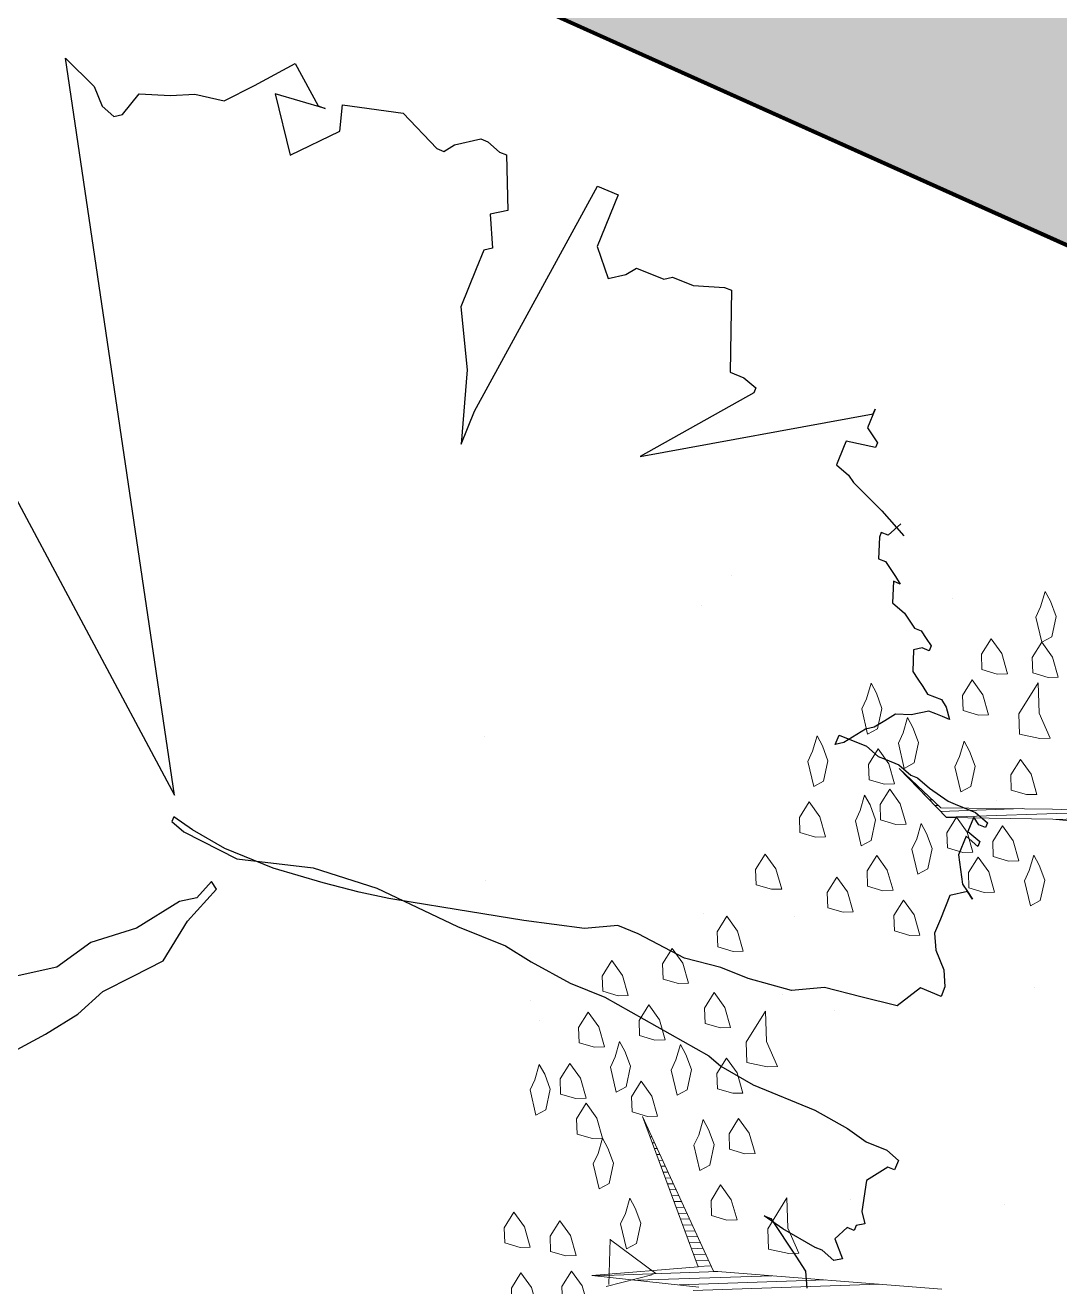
# Model space of a CAD drawing. Header units: millimetres. Extents: x 111 to 1506, y 14 to 566.
# Drawn here: x 242.956 to 244.166, y 190.313 to 191.787 of the extents above; entities that cross this region are included whole.
import ezdxf

# ---------------------------------------------------------------- set-up
doc = ezdxf.new("R2010")
doc.units = ezdxf.units.MM
doc.layers.add('ARBOLES', color=78, linetype='Continuous', lineweight=5)
doc.layers.add('G', color=254, linetype='Continuous', lineweight=5)
doc.layers.add('fer', color=8, linetype='Continuous')

# ---------------------------------------------------------------- blocks, each defined once
blk = doc.blocks.new('*X16')
at = {"color": 0}
for p, q in [((16.9852, 17.68), (16.9856, 17.68)), ((16.9942, 17.67), (16.9956, 17.67)), ((17.0032, 17.66), (17.0056, 17.66)), ((17.0122, 17.65), (17.0156, 17.65)), ((17.0212, 17.64), (17.0256, 17.64)), ((17.0302, 17.63), (17.0356, 17.63)), ((17.0392, 17.62), (17.0456, 17.62)), ((17.0482, 17.61), (17.1861, 17.61)), ((17.0572, 17.6), (17.3444, 17.6)), ((17.2417, 17.59), (17.3957, 17.59)), ((16.5321, 17.11), (16.5325, 17.11)), ((16.5355, 17.1), (16.5367, 17.1)), ((16.5388, 17.09), (16.5409, 17.09)), ((16.5421, 17.08), (16.5451, 17.08)), ((16.5454, 17.07), (16.5493, 17.07)), ((16.5488, 17.06), (16.5535, 17.06)), ((16.5521, 17.05), (16.5577, 17.05)), ((16.5554, 17.04), (16.5619, 17.04)), ((16.5588, 17.03), (16.566, 17.03)), ((16.5621, 17.02), (16.5702, 17.02)), ((16.5654, 17.01), (16.5744, 17.01)), ((16.5688, 17), (16.5786, 17)), ((16.5721, 16.99), (16.5828, 16.99)), ((16.5754, 16.98), (16.587, 16.98)), ((16.5788, 16.97), (16.5912, 16.97)), ((16.5821, 16.96), (16.5954, 16.96)), ((16.5854, 16.95), (16.5996, 16.95)), ((16.5888, 16.94), (16.6038, 16.94)), ((16.5921, 16.93), (16.608, 16.93)), ((16.5954, 16.92), (16.6122, 16.92)), ((16.5988, 16.91), (16.6164, 16.91)), ((16.6021, 16.9), (16.6206, 16.9)), ((16.6054, 16.89), (16.6248, 16.89)), ((16.6088, 16.88), (16.629, 16.88)), ((16.6121, 16.87), (16.6331, 16.87)), ((16.443, 16.85), (16.6488, 16.85)), ((16.6154, 16.86), (16.6373, 16.86)), ((16.513, 16.84), (16.7388, 16.84)), ((16.583, 16.83), (16.8288, 16.83)), ((16.6062, 16.82), (16.9188, 16.82))]:
    blk.add_line(p, q, dxfattribs=at)
blk = doc.blocks.new('E1E')
at = {"layer": 'ARBOLES', "ltscale": 0.2}
for p, q in [((96.7825, 58.4946), (96.7278, 58.4546)), ((96.8025, 58.431), (96.78, 58.4907)), ((96.8019, 58.4317), (96.7246, 58.4514)), ((96.5104, 58.2531), (96.5104, 58.2531)), ((96.3063, 58.1771), (96.3063, 58.1771)), ((97.0096, 58.183), (97.0096, 58.183)), ((97.032, 58.1625), (97.032, 58.1625)), ((96.7075, 58.0206), (96.7075, 58.0206)), ((97.1546, 58.0293), (97.1546, 58.0293)), ((96.6306, 58.0145), (96.6306, 58.0145)), ((96.8535, 57.957), (96.8535, 57.957)), ((96.7329, 57.9133), (96.7329, 57.9133)), ((96.3831, 57.8787), (96.3831, 57.8787)), ((97.2321, 57.8433), (97.2321, 57.8433)), ((96.5308, 57.6837), (96.5308, 57.6837)), ((96.5309, 57.6553), (96.5309, 57.6553)), ((97.0189, 57.5576), (97.0189, 57.5576)), ((96.9955, 57.5021), (96.9955, 57.5021)), ((96.6945, 57.4157), (96.6945, 57.4157))]:
    blk.add_line(p, q, dxfattribs=at)
for points in [[(96.3594, 57.6027), (96.4534, 57.6368), (96.5994, 57.694), (96.6746, 57.6651), (96.5871, 57.7041), (96.4476, 57.6498), (96.3442, 57.6194)], [(96.3437, 58.3206), (96.6509, 58.4184), (96.8252, 58.2544), (96.6733, 58.4206), (96.807, 58.4879), (96.6617, 58.4466)]]:
    blk.add_lwpolyline(points, dxfattribs=at)
for points in [[(96.8742, 58.5645), (96.8966, 58.5667), (96.9053, 58.5472), (96.9009, 58.5219), (96.8792, 58.5356), (96.8612, 58.5588)], [(96.8091, 58.5356), (96.8315, 58.5378), (96.8402, 58.5183), (96.8359, 58.493), (96.8142, 58.5067), (96.7961, 58.5298)], [(96.8511, 58.4763), (96.8735, 58.4785), (96.8822, 58.459), (96.8779, 58.4337), (96.8562, 58.4474), (96.8381, 58.4705)], [(96.9154, 58.4894), (96.9378, 58.4916), (96.9465, 58.4721), (96.9422, 58.4468), (96.9205, 58.4605), (96.9024, 58.4836)], [(96.7962, 58.3896), (96.7969, 58.4055), (96.7759, 58.4351), (96.7658, 58.4228), (96.7709, 58.3939), (96.7861, 58.3773), (96.7984, 58.3671)], [(96.562, 58.3554), (96.5909, 58.3605), (96.6025, 58.3345), (96.5939, 58.2839), (96.5765, 58.3229), (96.549, 58.3496)], [(96.8635, 58.326), (96.8642, 58.3419), (96.8432, 58.3715), (96.8331, 58.3592), (96.8382, 58.3303), (96.8534, 58.3137), (96.8657, 58.3036)], [(96.6603, 58.3446), (96.6828, 58.3468), (96.6914, 58.3273), (96.6871, 58.302), (96.6654, 58.3157), (96.6473, 58.3388)], [(96.8787, 58.3094), (96.9011, 58.3116), (96.9098, 58.292), (96.9055, 58.2667), (96.8838, 58.2805), (96.8657, 58.3036)], [(96.985, 58.2632), (96.9857, 58.2791), (96.9647, 58.3087), (96.9546, 58.2964), (96.9597, 58.2675), (96.9749, 58.2509), (96.9872, 58.2408)], [(96.7421, 58.2486), (96.7428, 58.2645), (96.7218, 58.2941), (96.7117, 58.2818), (96.7168, 58.2529), (96.732, 58.2363), (96.7443, 58.2261)], [(96.9214, 58.266), (96.9438, 58.2682), (96.9525, 58.2487), (96.9481, 58.2234), (96.9264, 58.2371), (96.9084, 58.2602)], [(96.672, 58.2485), (96.6944, 58.2507), (96.7031, 58.2312), (96.6988, 58.2059), (96.6771, 58.2196), (96.659, 58.2427)], [(96.8187, 58.2515), (96.8411, 58.2537), (96.8498, 58.2342), (96.8455, 58.2089), (96.8238, 58.2226), (96.8057, 58.2457)], [(96.8925, 58.1908), (96.8932, 58.2067), (96.8722, 58.2364), (96.8621, 58.2241), (96.8672, 58.1951), (96.8824, 58.1785), (96.8947, 58.1684)], [(96.8116, 58.1626), (96.8123, 58.1785), (96.7913, 58.2081), (96.7812, 58.1958), (96.7863, 58.1669), (96.8014, 58.1503), (96.8137, 58.1402)], [(96.7197, 58.1762), (96.7422, 58.1784), (96.7508, 58.1589), (96.7465, 58.1336), (96.7248, 58.1473), (96.7067, 58.1705)], [(96.9243, 58.1894), (96.9467, 58.1916), (96.9554, 58.1721), (96.9511, 58.1468), (96.9294, 58.1605), (96.9113, 58.1836)], [(96.8492, 58.1481), (96.8716, 58.1503), (96.8803, 58.1308), (96.8759, 58.1055), (96.8542, 58.1192), (96.8362, 58.1423)], [(96.6887, 58.1235), (96.7176, 58.1285), (96.7292, 58.1025), (96.7206, 58.0519), (96.7032, 58.0909), (96.6757, 58.1177)], [(96.9208, 58.1099), (96.9432, 58.1121), (96.9518, 58.0926), (96.9475, 58.0672), (96.9258, 58.081), (96.9077, 58.1041)], [(96.7704, 58.0975), (96.7928, 58.0997), (96.8015, 58.0802), (96.7972, 58.0549), (96.7755, 58.0686), (96.7574, 58.0917)], [(96.8485, 58.0621), (96.8709, 58.0643), (96.8796, 58.0448), (96.8753, 58.0195), (96.8536, 58.0332), (96.8355, 58.0563)], [(96.7943, 57.9912), (96.8167, 57.9934), (96.8254, 57.9739), (96.8211, 57.9486), (96.7994, 57.9623), (96.7813, 57.9854)], [(96.5725, 57.8769), (96.5949, 57.879), (96.6036, 57.8595), (96.5993, 57.8342), (96.5776, 57.848), (96.5595, 57.8711)], [(96.6715, 57.882), (96.6939, 57.8842), (96.7026, 57.8647), (96.6983, 57.8394), (96.6766, 57.8531), (96.6585, 57.8762)], [(96.7771, 57.89), (96.7995, 57.8922), (96.8082, 57.8727), (96.8038, 57.8474), (96.7821, 57.8611), (96.764, 57.8842)], [(96.6311, 57.8328), (96.6535, 57.835), (96.6622, 57.8155), (96.6578, 57.7902), (96.6362, 57.8039), (96.6181, 57.827)], [(96.6145, 57.7475), (96.6152, 57.7634), (96.5942, 57.793), (96.5841, 57.7807), (96.5892, 57.7518), (96.6044, 57.7352), (96.6167, 57.7251)], [(96.7475, 57.7989), (96.7699, 57.8011), (96.7786, 57.7816), (96.7743, 57.7563), (96.7526, 57.77), (96.7345, 57.7931)], [(96.4511, 57.7293), (96.4519, 57.7452), (96.4309, 57.7748), (96.4208, 57.7625), (96.4258, 57.7336), (96.441, 57.717), (96.4533, 57.7069)], [(96.4981, 57.7814), (96.5205, 57.7836), (96.5292, 57.7641), (96.5249, 57.7388), (96.5032, 57.7525), (96.4851, 57.7756)], [(96.7034, 57.7403), (96.7041, 57.7562), (96.6832, 57.7859), (96.673, 57.7736), (96.6781, 57.7446), (96.6933, 57.728), (96.7056, 57.7179)], [(96.5473, 57.7409), (96.5697, 57.7431), (96.5784, 57.7236), (96.5741, 57.6983), (96.5524, 57.712), (96.5343, 57.7351)], [(96.6492, 57.7396), (96.6716, 57.7417), (96.6803, 57.7222), (96.676, 57.6969), (96.6543, 57.7107), (96.6362, 57.7338)], [(96.7967, 57.6883), (96.7974, 57.7042), (96.7764, 57.7339), (96.7663, 57.7216), (96.7714, 57.6927), (96.7866, 57.676), (96.7989, 57.6659)], [(96.483, 57.7279), (96.5054, 57.7301), (96.5141, 57.7106), (96.5097, 57.6853), (96.488, 57.699), (96.4699, 57.7221)], [(96.6854, 57.6933), (96.7078, 57.6955), (96.7165, 57.676), (96.7122, 57.6507), (96.6905, 57.6644), (96.6724, 57.6875)], [(96.6023, 57.6174), (96.603, 57.6333), (96.582, 57.6629), (96.5719, 57.6506), (96.577, 57.6217), (96.5922, 57.6051), (96.6045, 57.595)], [(96.6883, 57.6167), (96.689, 57.6326), (96.6681, 57.6622), (96.6579, 57.6499), (96.663, 57.621), (96.6782, 57.6044), (96.6905, 57.5943)], [(96.4946, 57.6317), (96.517, 57.6339), (96.5257, 57.6144), (96.5214, 57.5891), (96.4997, 57.6028), (96.4816, 57.626)], [(96.7541, 57.5914), (96.7548, 57.6073), (96.7339, 57.637), (96.7237, 57.6247), (96.7288, 57.5958), (96.744, 57.5791), (96.7563, 57.569)], [(96.5069, 57.5515), (96.5358, 57.5566), (96.5474, 57.5306), (96.5388, 57.48), (96.5214, 57.519), (96.4939, 57.5457)], [(96.5995, 57.5537), (96.6219, 57.5559), (96.6306, 57.5364), (96.6262, 57.5111), (96.6045, 57.5248), (96.5865, 57.548)], [(96.5966, 57.4901), (96.619, 57.4923), (96.6277, 57.4728), (96.6234, 57.4475), (96.6017, 57.4612), (96.5836, 57.4843)], [(96.5287, 57.4677), (96.5511, 57.4699), (96.5598, 57.4503), (96.5555, 57.425), (96.5338, 57.4388), (96.5157, 57.4619)], [(96.5757, 57.3795), (96.5764, 57.3954), (96.5555, 57.425), (96.5453, 57.4127), (96.5504, 57.3838), (96.5656, 57.3672), (96.5779, 57.3571)]]:
    blk.add_lwpolyline(points, close=True, dxfattribs=at)
at = {"layer": 'ARBOLES', "ltscale": 0.2, "xscale": 0.8372139817761642, "yscale": 0.8372139817761642, "zscale": 0.8372139817761642, "rotation": 204.0028523145856}
blk.add_blockref('*X16', (103.6395, 76.9735), dxfattribs=at)
blk = doc.blocks.new('tr')
at = {"layer": 'fer', "color": 97}
for p, q in [((1378.7648, 206.7174), (1378.7707, 206.7347)), ((1378.7648, 206.7174), (1378.7707, 206.7347)), ((1378.7707, 206.7347), (1378.7827, 206.7347)), ((1378.7707, 206.7347), (1378.7707, 206.7347)), ((1378.7707, 206.7347), (1378.7827, 206.7347)), ((1378.7707, 206.7347), (1378.7707, 206.7347)), ((1378.7827, 206.7347), (1378.7827, 206.7261)), ((1378.7827, 206.7347), (1378.7827, 206.7261)), ((1378.7827, 206.7261), (1378.8065, 206.7087)), ((1378.7827, 206.7261), (1378.7827, 206.7261)), ((1378.7827, 206.7261), (1378.8065, 206.7087)), ((1378.7827, 206.7261), (1378.7827, 206.7261)), ((1378.8422, 206.7174), (1378.8541, 206.7261)), ((1378.8422, 206.7174), (1378.8541, 206.7261)), ((1378.8541, 206.7261), (1378.86, 206.7174)), ((1378.8541, 206.7261), (1378.8541, 206.7261)), ((1378.8541, 206.7261), (1378.86, 206.7174)), ((1378.8541, 206.7261), (1378.8541, 206.7261)), ((1378.7648, 206.6914), (1378.7648, 206.7174)), ((1378.7648, 206.6914), (1378.7648, 206.7174)), ((1378.8065, 206.7087), (1378.8422, 206.7174)), ((1378.8065, 206.7087), (1378.8422, 206.7174)), ((1378.86, 206.7174), (1378.866, 206.7174)), ((1378.86, 206.7174), (1378.866, 206.7174)), ((1378.866, 206.7174), (1378.866, 206.7087)), ((1378.866, 206.7174), (1378.866, 206.7087)), ((1378.8838, 206.7001), (1378.9017, 206.7174)), ((1378.8838, 206.7001), (1378.9017, 206.7174)), ((1378.9017, 206.7174), (1378.9076, 206.7087)), ((1378.9017, 206.7174), (1378.9076, 206.7087)), ((1378.4553, 206.7001), (1378.4494, 206.6914)), ((1378.4494, 206.6914), (1378.4553, 206.7001)), ((1378.4553, 206.7001), (1378.4494, 206.6914)), ((1378.4494, 206.6914), (1378.4553, 206.7001)), ((1378.5268, 206.6827), (1378.5446, 206.7001)), ((1378.5268, 206.6827), (1378.5446, 206.7001)), ((1378.5446, 206.7001), (1378.5625, 206.7087)), ((1378.5446, 206.7001), (1378.5625, 206.7087)), ((1378.5446, 206.7001), (1378.5446, 206.7001)), ((1378.5446, 206.7001), (1378.5446, 206.7001)), ((1378.5625, 206.7087), (1378.5744, 206.7087)), ((1378.5625, 206.7087), (1378.5625, 206.7087)), ((1378.5625, 206.7087), (1378.5744, 206.7087)), ((1378.5625, 206.7087), (1378.5625, 206.7087)), ((1378.5744, 206.7087), (1378.5744, 206.6827)), ((1378.5744, 206.7087), (1378.5744, 206.7087)), ((1378.5744, 206.7087), (1378.5744, 206.6827)), ((1378.5744, 206.7087), (1378.5744, 206.7087)), ((1378.866, 206.7087), (1378.8838, 206.7001)), ((1378.866, 206.7087), (1378.8838, 206.7001)), ((1378.9076, 206.7087), (1378.9017, 206.6914)), ((1378.9076, 206.7087), (1378.9017, 206.6914)), ((1378.3601, 206.6654), (1378.3661, 206.6827)), ((1378.3601, 206.6654), (1378.3661, 206.6827)), ((1378.3661, 206.6827), (1378.372, 206.6827)), ((1378.3661, 206.6827), (1378.372, 206.6827)), ((1378.372, 206.6827), (1378.372, 206.6741)), ((1378.372, 206.6827), (1378.372, 206.6741)), ((1378.3839, 206.6654), (1378.3899, 206.6827)), ((1378.3839, 206.6654), (1378.3899, 206.6827)), ((1378.3958, 206.6827), (1378.3899, 206.6654)), ((1378.3899, 206.6827), (1378.3958, 206.6827)), ((1378.3958, 206.6827), (1378.3899, 206.6654)), ((1378.3899, 206.6827), (1378.3958, 206.6827)), ((1378.4137, 206.6654), (1378.4434, 206.6827)), ((1378.4137, 206.6654), (1378.4434, 206.6827)), ((1378.4434, 206.6827), (1378.4494, 206.6914)), ((1378.4434, 206.6827), (1378.4494, 206.6914)), ((1378.4494, 206.6914), (1378.4613, 206.6741)), ((1378.4494, 206.6914), (1378.4613, 206.6741)), ((1378.5089, 206.6741), (1378.5268, 206.6827)), ((1378.5089, 206.6741), (1378.5268, 206.6827)), ((1378.5744, 206.6827), (1378.6041, 206.6654)), ((1378.5744, 206.6827), (1378.6041, 206.6654)), ((1378.7588, 206.6654), (1378.7648, 206.6914)), ((1378.7588, 206.6654), (1378.7648, 206.6914)), ((1378.9017, 206.6827), (1378.8957, 206.6394)), ((1378.9017, 206.6827), (1378.8957, 206.6394)), ((1378.9017, 206.6914), (1378.9017, 206.6827)), ((1378.9017, 206.6914), (1378.9017, 206.6827)), ((1378.9195, 206.6654), (1378.9314, 206.6827)), ((1378.9195, 206.6654), (1378.9314, 206.6827)), ((1378.9314, 206.6827), (1378.9493, 206.6914)), ((1378.9314, 206.6827), (1378.9493, 206.6914)), ((1378.3601, 206.6394), (1378.3601, 206.6654)), ((1378.3601, 206.6394), (1378.3601, 206.6654)), ((1378.372, 206.6741), (1378.3661, 206.6654)), ((1378.372, 206.6741), (1378.3661, 206.6654)), ((1378.3661, 206.6654), (1378.372, 206.6654)), ((1378.3661, 206.6654), (1378.372, 206.6654)), ((1378.372, 206.6654), (1378.3839, 206.6654)), ((1378.372, 206.6654), (1378.3839, 206.6654)), ((1378.3899, 206.6654), (1378.4137, 206.6654)), ((1378.3899, 206.6654), (1378.4137, 206.6654)), ((1378.4613, 206.6741), (1378.491, 206.6741)), ((1378.4613, 206.6741), (1378.491, 206.6741)), ((1378.491, 206.6741), (1378.5089, 206.6741)), ((1378.491, 206.6741), (1378.5089, 206.6741)), ((1378.6041, 206.6654), (1378.6101, 206.6221)), ((1378.6041, 206.6654), (1378.6101, 206.6221)), ((1378.7529, 206.6221), (1378.7588, 206.6654)), ((1378.7529, 206.6221), (1378.7588, 206.6654)), ((1378.8898, 206.6221), (1378.9195, 206.6654)), ((1378.8898, 206.6221), (1378.9195, 206.6654)), ((1378.3601, 206.6307), (1378.3601, 206.6394)), ((1378.3601, 206.6307), (1378.3601, 206.6394)), ((1378.8957, 206.6394), (1378.8898, 206.6134)), ((1378.8957, 206.6394), (1378.8898, 206.6134)), ((1378.3542, 206.6047), (1378.3601, 206.6307)), ((1378.3542, 206.6047), (1378.3601, 206.6307)), ((1378.6101, 206.6221), (1378.616, 206.5788)), ((1378.6101, 206.6221), (1378.616, 206.5788)), ((1378.7529, 206.5441), (1378.7529, 206.6221)), ((1378.7529, 206.5441), (1378.7529, 206.6221)), ((1378.8898, 206.6134), (1378.8898, 206.6221)), ((1378.8898, 206.6134), (1378.8898, 206.6221)), ((1378.259, 206.5874), (1378.2709, 206.5961)), ((1378.259, 206.5874), (1378.2709, 206.5961)), ((1378.2709, 206.5961), (1378.2709, 206.5874)), ((1378.2709, 206.5961), (1378.2709, 206.5874)), ((1378.3482, 206.5874), (1378.3542, 206.6047)), ((1378.3482, 206.5874), (1378.3542, 206.6047)), ((1378.253, 206.5788), (1378.259, 206.5874)), ((1378.253, 206.5788), (1378.259, 206.5874)), ((1378.253, 206.5614), (1378.253, 206.5788)), ((1378.253, 206.5614), (1378.253, 206.5788)), ((1378.259, 206.5874), (1378.259, 206.5874)), ((1378.259, 206.5874), (1378.259, 206.5874)), ((1378.2709, 206.5874), (1378.2709, 206.5788)), ((1378.2709, 206.5874), (1378.2709, 206.5788)), ((1378.2709, 206.5788), (1378.2709, 206.5701)), ((1378.2709, 206.5788), (1378.2709, 206.5788)), ((1378.2709, 206.5788), (1378.2709, 206.5701)), ((1378.2709, 206.5788), (1378.2709, 206.5788)), ((1378.3423, 206.5614), (1378.3482, 206.5788)), ((1378.3423, 206.5614), (1378.3482, 206.5788)), ((1378.3482, 206.5788), (1378.3482, 206.5874)), ((1378.3482, 206.5788), (1378.3482, 206.5874)), ((1378.616, 206.5788), (1378.6339, 206.5441)), ((1378.616, 206.5788), (1378.6339, 206.5441)), ((1378.2709, 206.5701), (1378.2828, 206.5528)), ((1378.2709, 206.5701), (1378.2828, 206.5528)), ((1378.2411, 206.5441), (1378.2471, 206.5528)), ((1378.2411, 206.5441), (1378.2471, 206.5528)), ((1378.2471, 206.5528), (1378.253, 206.5614)), ((1378.2471, 206.5528), (1378.253, 206.5614)), ((1378.2828, 206.5528), (1378.2887, 206.5354)), ((1378.2828, 206.5528), (1378.2887, 206.5354)), ((1378.3423, 206.5441), (1378.3423, 206.5614)), ((1378.3423, 206.5441), (1378.3423, 206.5614)), ((1378.1875, 206.5268), (1378.1935, 206.5354)), ((1378.1875, 206.5268), (1378.1935, 206.5354)), ((1378.1935, 206.5354), (1378.1994, 206.5441)), ((1378.1935, 206.5354), (1378.1994, 206.5441)), ((1378.1994, 206.5441), (1378.2054, 206.5441)), ((1378.1994, 206.5441), (1378.2054, 206.5441)), ((1378.2054, 206.5441), (1378.2054, 206.5354)), ((1378.2054, 206.5441), (1378.2054, 206.5441)), ((1378.2054, 206.5441), (1378.2054, 206.5354)), ((1378.2054, 206.5441), (1378.2054, 206.5441)), ((1378.2054, 206.5354), (1378.2113, 206.5268)), ((1378.2054, 206.5354), (1378.2054, 206.5354)), ((1378.2054, 206.5354), (1378.2113, 206.5268)), ((1378.2054, 206.5354), (1378.2054, 206.5354)), ((1378.2113, 206.5268), (1378.2351, 206.5354)), ((1378.2113, 206.5268), (1378.2351, 206.5354)), ((1378.2351, 206.5354), (1378.2411, 206.5441)), ((1378.2351, 206.5354), (1378.2411, 206.5441)), ((1378.2351, 206.5354), (1378.2351, 206.5354)), ((1378.2351, 206.5354), (1378.2351, 206.5354)), ((1378.2887, 206.5354), (1378.3006, 206.5268)), ((1378.2887, 206.5354), (1378.3006, 206.5268)), ((1378.3363, 206.5181), (1378.3423, 206.5354)), ((1378.3363, 206.5181), (1378.3423, 206.5354)), ((1378.3423, 206.5441), (1378.3423, 206.5441)), ((1378.3423, 206.5354), (1378.3423, 206.5441)), ((1378.3423, 206.5441), (1378.3423, 206.5441)), ((1378.3423, 206.5354), (1378.3423, 206.5441)), ((1378.6339, 206.5441), (1378.6398, 206.4921)), ((1378.6339, 206.5441), (1378.6398, 206.4921)), ((1378.7469, 206.5008), (1378.7529, 206.5441)), ((1378.7469, 206.5008), (1378.7529, 206.5441)), ((1378.1756, 206.5008), (1378.1875, 206.5181)), ((1378.1756, 206.5008), (1378.1875, 206.5181)), ((1378.1875, 206.5181), (1378.1875, 206.5268)), ((1378.1875, 206.5181), (1378.1875, 206.5268)), ((1378.3006, 206.5268), (1378.3125, 206.5181)), ((1378.3006, 206.5268), (1378.3125, 206.5181)), ((1378.3125, 206.5181), (1378.3185, 206.5094)), ((1378.3125, 206.5181), (1378.3185, 206.5094)), ((1378.3363, 206.4834), (1378.3363, 206.5181)), ((1378.3363, 206.4834), (1378.3363, 206.5181)), ((1378.3185, 206.5094), (1378.3423, 206.4921)), ((1378.3185, 206.5094), (1378.3423, 206.4921)), ((1378.1697, 206.4834), (1378.1756, 206.5008)), ((1378.1697, 206.4834), (1378.1756, 206.5008)), ((1378.3423, 206.4921), (1378.3482, 206.4834)), ((1378.3423, 206.4921), (1378.3482, 206.4834)), ((1378.6398, 206.4921), (1378.6398, 206.4574)), ((1378.6398, 206.4921), (1378.6398, 206.4574)), ((1378.741, 206.4834), (1378.7469, 206.5008)), ((1378.741, 206.4834), (1378.7469, 206.5008)), ((1378.128, 206.4574), (1378.1399, 206.4748)), ((1378.128, 206.4574), (1378.1399, 206.4748)), ((1378.1399, 206.4748), (1378.1459, 206.4834)), ((1378.1399, 206.4748), (1378.1459, 206.4834)), ((1378.1399, 206.4748), (1378.1399, 206.4748)), ((1378.1399, 206.4748), (1378.1399, 206.4748)), ((1378.1459, 206.4748), (1378.1697, 206.4834)), ((1378.1459, 206.4834), (1378.1459, 206.4748)), ((1378.1459, 206.4748), (1378.1697, 206.4834)), ((1378.1459, 206.4834), (1378.1459, 206.4748)), ((1378.3363, 206.4834), (1378.3363, 206.4834)), ((1378.3482, 206.4834), (1378.3363, 206.4834)), ((1378.3363, 206.4834), (1378.3363, 206.4834)), ((1378.3482, 206.4834), (1378.3363, 206.4834)), ((1378.7231, 206.3448), (1378.741, 206.4834)), ((1378.7231, 206.3448), (1378.741, 206.4834)), ((1378.0745, 206.4314), (1378.0923, 206.4661)), ((1378.0745, 206.4314), (1378.0923, 206.4661)), ((1378.0804, 206.4574), (1378.0983, 206.4488)), ((1378.0804, 206.4574), (1378.0983, 206.4488)), ((1378.0983, 206.4488), (1378.0983, 206.4401)), ((1378.0983, 206.4488), (1378.0983, 206.4488)), ((1378.0983, 206.4488), (1378.0983, 206.4401)), ((1378.0983, 206.4488), (1378.0983, 206.4488)), ((1378.1042, 206.4401), (1378.128, 206.4488)), ((1378.1042, 206.4401), (1378.128, 206.4488)), ((1378.128, 206.4574), (1378.128, 206.4574)), ((1378.128, 206.4574), (1378.128, 206.4574)), ((1378.128, 206.4574), (1378.128, 206.4574)), ((1378.128, 206.4488), (1378.128, 206.4574)), ((1378.128, 206.4574), (1378.128, 206.4574)), ((1378.128, 206.4574), (1378.128, 206.4574)), ((1378.128, 206.4574), (1378.128, 206.4574)), ((1378.128, 206.4488), (1378.128, 206.4574)), ((1378.6398, 206.4574), (1378.6458, 206.4141)), ((1378.6398, 206.4574), (1378.6458, 206.4141)), ((1378.0566, 206.3881), (1378.0745, 206.4314)), ((1378.0566, 206.3881), (1378.0745, 206.4314)), ((1378.0983, 206.4401), (1378.1042, 206.4401)), ((1378.0983, 206.4401), (1378.0983, 206.4401)), ((1378.0983, 206.4401), (1378.1042, 206.4401)), ((1378.0983, 206.4401), (1378.0983, 206.4401)), ((1378.6458, 206.4141), (1378.6398, 206.3534)), ((1378.6458, 206.4141), (1378.6398, 206.3534)), ((1377.9912, 206.3794), (1378.0031, 206.3968)), ((1377.9912, 206.3794), (1378.0031, 206.3968)), ((1378.0031, 206.3968), (1378.009, 206.3968)), ((1378.0031, 206.3968), (1378.009, 206.3968)), ((1378.009, 206.3968), (1378.015, 206.3621)), ((1378.009, 206.3968), (1378.015, 206.3621)), ((1378.0507, 206.3794), (1378.0566, 206.3881)), ((1378.0507, 206.3794), (1378.0566, 206.3881)), ((1378.0566, 206.3881), (1378.0566, 206.3881)), ((1378.0566, 206.3881), (1378.0566, 206.3881)), ((1377.9674, 206.3794), (1377.9912, 206.3794)), ((1377.9733, 206.3794), (1377.9674, 206.3794)), ((1377.9674, 206.3794), (1377.9912, 206.3794)), ((1377.9733, 206.3794), (1377.9674, 206.3794)), ((1378.1221, 206.1455), (1377.9733, 206.3794)), ((1378.1221, 206.1455), (1377.9733, 206.3794)), ((1378.0447, 206.3621), (1378.0507, 206.3794)), ((1378.0447, 206.3621), (1378.0507, 206.3794)), ((1378.015, 206.3621), (1378.0209, 206.3621)), ((1378.015, 206.3621), (1378.0209, 206.3621)), ((1378.0209, 206.3621), (1378.0447, 206.3621)), ((1378.0209, 206.3621), (1378.0447, 206.3621)), ((1378.6398, 206.3534), (1378.6398, 206.3274)), ((1378.6398, 206.3534), (1378.6398, 206.3274)), ((1378.7231, 206.3014), (1378.7231, 206.3448)), ((1378.7231, 206.3014), (1378.7231, 206.3448)), ((1378.6398, 206.3274), (1378.6577, 206.2928)), ((1378.6398, 206.3274), (1378.6577, 206.2928)), ((1378.7172, 206.2495), (1378.7231, 206.3014)), ((1378.7172, 206.2495), (1378.7231, 206.3014)), ((1378.6577, 206.2928), (1378.6755, 206.2235)), ((1378.6577, 206.2928), (1378.6755, 206.2235)), ((1377.9912, 206.2235), (1377.9971, 206.2408)), ((1377.9912, 206.2235), (1377.9971, 206.2408)), ((1377.9971, 206.2408), (1378.0031, 206.2408)), ((1377.9971, 206.2408), (1378.0031, 206.2408)), ((1378.0031, 206.2408), (1378.1221, 206.1455)), ((1378.0031, 206.2408), (1378.1221, 206.1455)), ((1378.7112, 206.2148), (1378.7172, 206.2495)), ((1378.7112, 206.2148), (1378.7172, 206.2495)), ((1377.9912, 206.2061), (1377.9912, 206.2235)), ((1377.9912, 206.2061), (1377.9912, 206.2235)), ((1378.6755, 206.2235), (1378.6934, 206.1455)), ((1378.6755, 206.2235), (1378.6934, 206.1455)), ((1378.7112, 206.1541), (1378.7112, 206.2148)), ((1378.7112, 206.1541), (1378.7112, 206.2148)), ((1377.9019, 206.1715), (1377.9912, 206.2061)), ((1377.9019, 206.1715), (1377.9912, 206.2061)), ((1377.9019, 206.1628), (1377.9019, 206.1715)), ((1377.9019, 206.1628), (1377.9019, 206.1715)), ((1377.9138, 206.1281), (1377.9019, 206.1628)), ((1377.9138, 206.1281), (1377.9019, 206.1628)), ((1378.7053, 206.0501), (1378.7112, 206.1541)), ((1378.7053, 206.0501), (1378.7112, 206.1541)), ((1378.6934, 206.1455), (1378.7053, 206.0935)), ((1378.6934, 206.1455), (1378.7053, 206.0935)), ((1377.9138, 206.1021), (1377.9138, 206.1281)), ((1377.9138, 206.1021), (1377.9138, 206.1281)), ((1377.9197, 206.0935), (1377.9138, 206.1021)), ((1377.9197, 206.0935), (1377.9138, 206.1021)), ((1377.9197, 206.0588), (1377.9197, 206.0935)), ((1377.9197, 206.0588), (1377.9197, 206.0935)), ((1378.7053, 206.0935), (1378.7112, 206.0675)), ((1378.7053, 206.0935), (1378.7112, 206.0675)), ((1378.7112, 206.0675), (1378.7172, 206.0328)), ((1378.7112, 206.0675), (1378.7172, 206.0328)), ((1377.9316, 206.0501), (1377.9197, 206.0588)), ((1377.9316, 206.0501), (1377.9197, 206.0588)), ((1377.9435, 206.0328), (1377.9316, 206.0501)), ((1377.9435, 206.0328), (1377.9316, 206.0501)), ((1378.7112, 205.9722), (1378.7053, 206.0501)), ((1378.7112, 205.9722), (1378.7053, 206.0501)), ((1377.9138, 206.0068), (1377.9435, 206.0328)), ((1377.9138, 206.0068), (1377.9435, 206.0328)), ((1378.7172, 206.0328), (1378.7231, 205.9895)), ((1378.7172, 206.0328), (1378.7231, 205.9895)), ((1377.8483, 206.0068), (1377.9138, 206.0068)), ((1377.8483, 206.0068), (1377.9138, 206.0068)), ((1377.8483, 206.0068), (1377.8483, 206.0068)), ((1377.8483, 205.9808), (1377.8483, 206.0068)), ((1377.8483, 206.0068), (1377.8483, 206.0068)), ((1377.8483, 205.9808), (1377.8483, 206.0068)), ((1378.7231, 205.9895), (1378.7291, 205.9288)), ((1378.7231, 205.9895), (1378.7291, 205.9288)), ((1378.1459, 205.9462), (1377.8483, 205.9808)), ((1378.1459, 205.9462), (1377.8483, 205.9808)), ((1377.8483, 205.9808), (1377.8483, 205.9808)), ((1377.8483, 205.9808), (1377.8483, 205.9808)), ((1378.735, 205.8855), (1378.7112, 205.9722)), ((1378.735, 205.8855), (1378.7112, 205.9722)), ((1378.1042, 205.9202), (1378.1875, 205.9462)), ((1378.1042, 205.9202), (1378.1875, 205.9462)), ((1378.1875, 205.9462), (1378.1459, 205.9462)), ((1378.1875, 205.9462), (1378.1459, 205.9462)), ((1378.7291, 205.9288), (1378.7291, 205.8682)), ((1378.7291, 205.9288), (1378.7291, 205.8682)), ((1378.0388, 205.8855), (1378.1042, 205.9202)), ((1378.0388, 205.8855), (1378.1042, 205.9202)), ((1377.8543, 205.8682), (1377.9138, 205.8942)), ((1377.8543, 205.8682), (1377.9138, 205.8942)), ((1377.9138, 205.8942), (1377.9257, 205.8768)), ((1377.9138, 205.8942), (1377.9257, 205.8768)), ((1377.9257, 205.8768), (1377.9614, 205.8942)), ((1377.9257, 205.8768), (1377.9614, 205.8942)), ((1377.9614, 205.8942), (1377.9674, 205.8855)), ((1377.9614, 205.8942), (1377.9674, 205.8855)), ((1377.9674, 205.8855), (1377.9912, 205.8855)), ((1377.9674, 205.8855), (1377.9912, 205.8855)), ((1377.9912, 205.8855), (1378.0388, 205.8855)), ((1377.9912, 205.8855), (1378.0388, 205.8855)), ((1378.7291, 205.8162), (1378.735, 205.8855)), ((1378.7291, 205.8162), (1378.735, 205.8855)), ((1378.7767, 205.8768), (1378.7707, 205.8682)), ((1378.7767, 205.8768), (1378.7707, 205.8682)), ((1378.8243, 205.8595), (1378.7767, 205.8768)), ((1378.8243, 205.8595), (1378.7767, 205.8768)), ((1377.8483, 205.8422), (1377.8543, 205.8595)), ((1377.8483, 205.8422), (1377.8543, 205.8595)), ((1377.8543, 205.8682), (1377.8543, 205.8682)), ((1377.8543, 205.8595), (1377.8543, 205.8682)), ((1377.8543, 205.8682), (1377.8543, 205.8682)), ((1377.8543, 205.8595), (1377.8543, 205.8682)), ((1378.7291, 205.8682), (1378.7231, 205.8248)), ((1378.7291, 205.8682), (1378.7231, 205.8248)), ((1378.7707, 205.8682), (1378.7946, 205.8595)), ((1378.7707, 205.8682), (1378.7946, 205.8595)), ((1378.7946, 205.8595), (1378.8065, 205.8422)), ((1378.7946, 205.8595), (1378.8065, 205.8422)), ((1378.8779, 205.8508), (1378.8243, 205.8595)), ((1378.8779, 205.8508), (1378.8243, 205.8595)), ((1377.8483, 205.8335), (1377.8483, 205.8422)), ((1377.8483, 205.8335), (1377.8483, 205.8422)), ((1378.8065, 205.8422), (1378.8541, 205.8075)), ((1378.8065, 205.8422), (1378.8541, 205.8075)), ((1378.9076, 205.8248), (1378.8779, 205.8508)), ((1378.9076, 205.8248), (1378.8779, 205.8508)), ((1377.8662, 205.8075), (1377.8483, 205.8335)), ((1377.8662, 205.8075), (1377.8483, 205.8335)), ((1378.7231, 205.8248), (1378.7172, 205.7988)), ((1378.7231, 205.8248), (1378.7172, 205.7988)), ((1378.9374, 205.7988), (1378.9076, 205.8248)), ((1378.9374, 205.7988), (1378.9076, 205.8248)), ((1378.7231, 205.7988), (1378.7291, 205.8162)), ((1378.7231, 205.7988), (1378.7291, 205.8162)), ((1377.8781, 205.7988), (1377.8662, 205.8075)), ((1377.8781, 205.7988), (1377.8662, 205.8075)), ((1377.8781, 205.7902), (1377.8781, 205.7988)), ((1377.8781, 205.7902), (1377.8781, 205.7988)), ((1378.7172, 205.7988), (1378.7231, 205.7988)), ((1378.7172, 205.7988), (1378.7231, 205.7988)), ((1378.8541, 205.8075), (1378.8898, 205.7642)), ((1378.8541, 205.8075), (1378.8898, 205.7642)), ((1378.9731, 205.7815), (1378.9374, 205.7988)), ((1378.9731, 205.7815), (1378.9374, 205.7988)), ((1377.8543, 205.7382), (1377.8781, 205.7902)), ((1377.8543, 205.7382), (1377.8781, 205.7902)), ((1378.6934, 205.7902), (1377.9435, 205.3482)), ((1378.6934, 205.7902), (1377.9435, 205.3482)), ((1378.3839, 205.4175), (1378.6934, 205.7902)), ((1378.3839, 205.4175), (1378.6934, 205.7902)), ((1379.0088, 205.7555), (1378.9731, 205.7815)), ((1379.0088, 205.7555), (1378.9731, 205.7815)), ((1378.8898, 205.7642), (1378.9314, 205.7382)), ((1378.8898, 205.7642), (1378.9314, 205.7382)), ((1379.0505, 205.7208), (1379.0088, 205.7555)), ((1379.0505, 205.7208), (1379.0088, 205.7555)), ((1377.8721, 205.6688), (1377.8543, 205.7382)), ((1377.8721, 205.6688), (1377.8543, 205.7382)), ((1378.9314, 205.7382), (1378.9671, 205.6862)), ((1378.9314, 205.7382), (1378.9671, 205.6862)), ((1377.9019, 205.6775), (1377.8721, 205.6688)), ((1377.9019, 205.6775), (1377.8721, 205.6688)), ((1377.9495, 205.6342), (1377.9019, 205.6775)), ((1377.9495, 205.6342), (1377.9019, 205.6775)), ((1377.884, 205.6515), (1377.89, 205.5909)), ((1377.884, 205.6515), (1377.884, 205.6515)), ((1377.884, 205.6429), (1377.884, 205.6515)), ((1377.884, 205.6515), (1377.89, 205.5909)), ((1377.884, 205.6515), (1377.884, 205.6515)), ((1377.884, 205.6429), (1377.884, 205.6515)), ((1377.8483, 205.5995), (1377.884, 205.6429)), ((1377.8483, 205.5995), (1377.884, 205.6429)), ((1377.89, 205.5909), (1377.9495, 205.6342)), ((1377.89, 205.5909), (1377.9495, 205.6342)), ((1377.89, 205.5649), (1377.8483, 205.5995)), ((1377.89, 205.5649), (1377.8483, 205.5995)), ((1377.9197, 205.5389), (1377.89, 205.5649)), ((1377.9197, 205.5389), (1377.89, 205.5649)), ((1377.9257, 205.5042), (1377.9197, 205.5389)), ((1377.9257, 205.5042), (1377.9197, 205.5389)), ((1377.9376, 205.4782), (1377.9257, 205.5042)), ((1377.9376, 205.4782), (1377.9257, 205.5042)), ((1377.9495, 205.4435), (1377.9376, 205.4782)), ((1377.9495, 205.4435), (1377.9376, 205.4782)), ((1377.9793, 205.4349), (1377.9495, 205.4435)), ((1377.9793, 205.4349), (1377.9495, 205.4435)), ((1377.9852, 205.4262), (1377.9793, 205.4349)), ((1377.9852, 205.4262), (1377.9793, 205.4349)), ((1377.9793, 205.4089), (1377.9852, 205.4262)), ((1377.9793, 205.4089), (1377.9852, 205.4262)), ((1377.9614, 205.3915), (1377.9793, 205.4089)), ((1377.9614, 205.3915), (1377.9793, 205.4089)), ((1377.9435, 205.3482), (1377.9614, 205.3915)), ((1377.9435, 205.3482), (1377.9614, 205.3915)), ((1377.9435, 205.3482), (1377.9435, 205.3482)), ((1377.9435, 205.3482), (1377.9435, 205.3482))]:
    blk.add_line(p, q, dxfattribs=at)

msp = doc.modelspace()

# ---------------------------------------------------------------- hatches: boundary and pattern name
at = {"layer": 'G', "lineweight": 100, "ltscale": 1000}
h = msp.add_hatch(dxfattribs=at)
h.set_pattern_fill('AR-HBONE', color=256, scale=0.046, angle=-22.08523, style=0)
h.set_pattern_definition([(22.914772, (777.23143, 1670.63463), (0.097837146, 0.241122153), [0.552, -0.184]), (112.914772, (777.40091, 1670.70627), (0.097837146, 0.241122153), [0.552, -0.184])])
edge = h.paths.add_edge_path()
edge.add_line((221.74739, 201.07699), (222.24177, 203.56684))
edge.add_line((222.24177, 203.56684), (283.25265, 176.18215))
edge.add_line((283.25265, 176.18215), (282.61554, 174.27589))
edge.add_line((282.61554, 174.27589), (222.04443, 201.46319))

# ---------------------------------------------------------------- linework, layer by layer
at = {"lineweight": 100, "ltscale": 1000}
msp.add_line((249.30241, 189.22846), (241.03168, 192.94077), dxfattribs=at)
for points in [[(243.55749, 171.43321), (235.08868, 180.09542), (241.03168, 192.94077), (249.30241, 189.22846), (243.55749, 171.43321)], [(241.03168, 192.94077), (249.30241, 189.22846)], [(241.03168, 192.94077), (249.30241, 189.22846)]]:
    msp.add_lwpolyline(points, dxfattribs=at)

# ---------------------------------------------------------------- block references
at = {"lineweight": 100, "rotation": 247.9147716791316}
msp.add_blockref('tr', (570.80916, 1545.79429), dxfattribs=at)
at = {"layer": 'ARBOLES', "color": 0, "xscale": 0.8310831642732954, "yscale": 0.8310831642732954, "zscale": 0.8310831642732954, "rotation": 157.9147716791316}
msp.add_blockref('E1E', (336.44626, 205.11838), dxfattribs=at)

doc.saveas('drawing.dxf')
